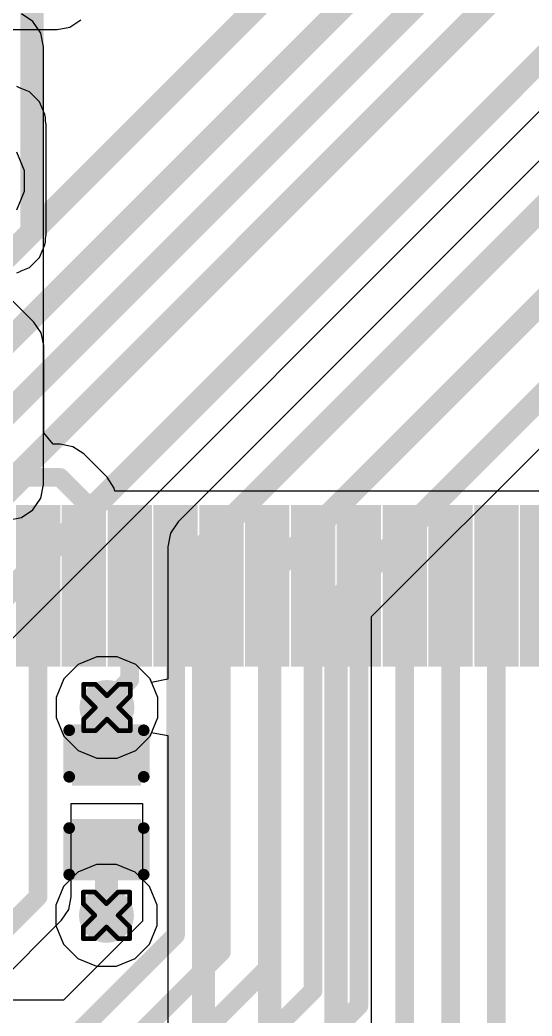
# Model space of a CAD drawing. Header units: inches. Extents: x -11 to 5379, y 0 to 5429.
# Drawn here: x 139.35 to 144.94, y 40.43 to 51.3 of the extents above; entities that cross this region are included whole.
import ezdxf

# ---------------------------------------------------------------- set-up
doc = ezdxf.new("R2010")
doc.units = ezdxf.units.IN
for name, color, linetype in [('Bottom Layer', 5, 'Continuous'), ('Drill Drawing', 1, 'Continuous'), ('GND', 16, 'Continuous'), ('PWR', 76, 'Continuous'), ('Top Layer', 1, 'Continuous'), ('Top Overlay', 2, 'Continuous'), ('Top Paste', 8, 'Continuous'), ('Top Solder', 216, 'Continuous'), ('Via Holes', 16, 'Continuous')]:
    doc.layers.add(name, color=color, linetype=linetype)

# ---------------------------------------------------------------- blocks, each defined once
blk = doc.blocks.new('LQFP_144_20_20__157')
at = {"layer": 'Top Layer'}
for points in [[(-8.889999999999999, -11.45999867), (-8.889999999999999, -9.89999925), (-8.61000056, -9.89999925), (-8.61000056, -11.45999867)], [(-8.38999846, -11.45999867), (-8.38999846, -9.89999925), (-8.10999902, -9.89999925), (-8.10999902, -11.45999867)], [(-7.88999946, -11.45999867), (-7.88999946, -9.89999925), (-7.610000019999999, -9.89999925), (-7.610000019999999, -11.45999867)], [(-7.39000046, -11.45999867), (-7.39000046, -9.89999925), (-7.110001019999999, -9.89999925), (-7.110001019999999, -11.45999867)], [(-6.889998919999999, -11.45999867), (-6.889998919999999, -9.89999925), (-6.609999479999999, -9.89999925), (-6.609999479999999, -11.45999867)], [(-6.389999919999999, -11.45999867), (-6.389999919999999, -9.89999925), (-6.110000479999999, -9.89999925), (-6.110000479999999, -11.45999867)], [(-5.890000919999999, -11.45999867), (-5.890000919999999, -9.89999925), (-5.61000148, -9.89999925), (-5.61000148, -11.45999867)], [(-5.38999938, -11.45999867), (-5.38999938, -9.89999925), (-5.10999994, -9.89999925), (-5.10999994, -11.45999867)], [(-4.890000379999999, -11.45999867), (-4.890000379999999, -9.89999925), (-4.61000094, -9.89999925), (-4.61000094, -11.45999867)], [(-4.38999884, -11.45999867), (-4.38999884, -9.89999925), (-4.1099994, -9.89999925), (-4.1099994, -11.45999867)], [(-3.88999984, -11.45999867), (-3.88999984, -9.89999925), (-3.6100004, -9.89999925), (-3.6100004, -11.45999867)], [(-3.390000839999999, -11.45999867), (-3.390000839999999, -9.89999925), (-3.1100014, -9.89999925), (-3.1100014, -11.45999867)]]:
    blk.add_hatch(color=1, dxfattribs=at).paths.add_polyline_path(points)
at = {"layer": 'Top Paste'}
for points in [[(-8.889999999999999, -11.45999867), (-8.889999999999999, -9.89999925), (-8.61000056, -9.89999925), (-8.61000056, -11.45999867)], [(-8.38999846, -11.45999867), (-8.38999846, -9.89999925), (-8.10999902, -9.89999925), (-8.10999902, -11.45999867)], [(-7.88999946, -11.45999867), (-7.88999946, -9.89999925), (-7.610000019999999, -9.89999925), (-7.610000019999999, -11.45999867)], [(-7.39000046, -11.45999867), (-7.39000046, -9.89999925), (-7.110001019999999, -9.89999925), (-7.110001019999999, -11.45999867)], [(-6.889998919999999, -11.45999867), (-6.889998919999999, -9.89999925), (-6.609999479999999, -9.89999925), (-6.609999479999999, -11.45999867)], [(-6.389999919999999, -11.45999867), (-6.389999919999999, -9.89999925), (-6.110000479999999, -9.89999925), (-6.110000479999999, -11.45999867)], [(-5.890000919999999, -11.45999867), (-5.890000919999999, -9.89999925), (-5.61000148, -9.89999925), (-5.61000148, -11.45999867)], [(-5.38999938, -11.45999867), (-5.38999938, -9.89999925), (-5.10999994, -9.89999925), (-5.10999994, -11.45999867)], [(-4.890000379999999, -11.45999867), (-4.890000379999999, -9.89999925), (-4.61000094, -9.89999925), (-4.61000094, -11.45999867)], [(-4.38999884, -11.45999867), (-4.38999884, -9.89999925), (-4.1099994, -9.89999925), (-4.1099994, -11.45999867)], [(-3.88999984, -11.45999867), (-3.88999984, -9.89999925), (-3.6100004, -9.89999925), (-3.6100004, -11.45999867)], [(-3.390000839999999, -11.45999867), (-3.390000839999999, -9.89999925), (-3.1100014, -9.89999925), (-3.1100014, -11.45999867)]]:
    blk.add_hatch(color=8, dxfattribs=at).paths.add_polyline_path(points)
at = {"layer": 'Top Solder'}
for points in [[(-8.991599999999998, -11.56159867), (-8.991599999999998, -9.79839925), (-8.50840056, -9.79839925), (-8.50840056, -11.56159867)], [(-8.49159846, -11.56159867), (-8.49159846, -9.79839925), (-8.008399019999999, -9.79839925), (-8.008399019999999, -11.56159867)], [(-7.99159946, -11.56159867), (-7.99159946, -9.79839925), (-7.508400019999999, -9.79839925), (-7.508400019999999, -11.56159867)], [(-7.49160046, -11.56159867), (-7.49160046, -9.79839925), (-7.008401019999999, -9.79839925), (-7.008401019999999, -11.56159867)], [(-6.991598919999999, -11.56159867), (-6.991598919999999, -9.79839925), (-6.50839948, -9.79839925), (-6.50839948, -11.56159867)], [(-6.49159992, -11.56159867), (-6.49159992, -9.79839925), (-6.00840048, -9.79839925), (-6.00840048, -11.56159867)], [(-5.99160092, -11.56159867), (-5.99160092, -9.79839925), (-5.50840148, -9.79839925), (-5.50840148, -11.56159867)], [(-5.491599379999999, -11.56159867), (-5.491599379999999, -9.79839925), (-5.008399939999999, -9.79839925), (-5.008399939999999, -11.56159867)], [(-4.99160038, -11.56159867), (-4.99160038, -9.79839925), (-4.50840094, -9.79839925), (-4.50840094, -11.56159867)], [(-4.49159884, -11.56159867), (-4.49159884, -9.79839925), (-4.0083994, -9.79839925), (-4.0083994, -11.56159867)], [(-3.99159984, -11.56159867), (-3.99159984, -9.79839925), (-3.5084004, -9.79839925), (-3.5084004, -11.56159867)], [(-3.49160084, -11.56159867), (-3.49160084, -9.79839925), (-3.0084014, -9.79839925), (-3.0084014, -11.56159867)]]:
    blk.add_hatch(color=216, dxfattribs=at).paths.add_polyline_path(points)
blk = doc.blocks.new('C___0402_691')
at = {"layer": 'Top Layer'}
for points in [[(-0.6985, -0.3175), (-0.6985, 0.3175), (-0.2412999999999999, 0.3175), (-0.2413, -0.3175)], [(0.2412999999999999, -0.3175), (0.2413, 0.3175), (0.6985, 0.3175), (0.6985, -0.3175)]]:
    blk.add_hatch(color=1, dxfattribs=at).paths.add_polyline_path(points)
at = {"layer": 'Top Paste'}
for points in [[(-0.6985, -0.3175), (-0.6985, 0.3175), (-0.2412999999999999, 0.3175), (-0.2413, -0.3175)], [(0.2412999999999999, -0.3175), (0.2413, 0.3175), (0.6985, 0.3175), (0.6985, -0.3175)]]:
    blk.add_hatch(color=8, dxfattribs=at).paths.add_polyline_path(points)
at = {"layer": 'Top Solder'}
for points in [[(-0.7584998799999999, -0.37749988), (-0.7584998799999999, 0.37749988), (-0.18130012, 0.37749988), (-0.18130012, -0.37749988)], [(0.18130012, -0.37749988), (0.18130012, 0.37749988), (0.7584998799999999, 0.37749988), (0.7584998799999999, -0.37749988)]]:
    blk.add_hatch(color=216, dxfattribs=at).paths.add_polyline_path(points)
at = {"layer": 'Top Overlay'}
for points in [[(-0.7874, 0.4064, 0.127, 0.127, 0), (-0.7874, -0.4064, 0.127, 0.127, 0)], [(-0.7874, 0.4064, 0.127, 0.127, 0), (-0.2794, 0.4064, 0.127, 0.127, 0)], [(0.2794, 0.4064, 0.127, 0.127, 0), (0.7874, 0.4064, 0.127, 0.127, 0)], [(0.7874, 0.4064, 0.127, 0.127, 0), (0.7874, -0.4064, 0.127, 0.127, 0)], [(-0.7874, -0.4064, 0.127, 0.127, 0), (-0.2794, -0.4064, 0.127, 0.127, 0)], [(0.2794, -0.4064, 0.127, 0.127, 0), (0.7874, -0.4064, 0.127, 0.127, 0)]]:
    blk.add_lwpolyline(points, format="xyseb", dxfattribs=at)
for points in [[(-0.8191499999999999, 0.4064, 0.0635, 0.0635, 1), (-0.7556499999999999, 0.4064, 0.0635, 0.0635, 1)], [(-0.8191499999999999, 0.4064, 0.0635, 0.0635, 1), (-0.7556499999999999, 0.4064, 0.0635, 0.0635, 1)], [(-0.31115, 0.4064, 0.0635, 0.0635, 1), (-0.24765, 0.4064, 0.0635, 0.0635, 1)], [(0.24765, 0.4064, 0.0635, 0.0635, 1), (0.31115, 0.4064, 0.0635, 0.0635, 1)], [(0.7556499999999999, 0.4064, 0.0635, 0.0635, 1), (0.8191499999999999, 0.4064, 0.0635, 0.0635, 1)], [(0.7556499999999999, 0.4064, 0.0635, 0.0635, 1), (0.8191499999999999, 0.4064, 0.0635, 0.0635, 1)], [(-0.8191499999999999, -0.4064, 0.0635, 0.0635, 1), (-0.7556499999999999, -0.4064, 0.0635, 0.0635, 1)], [(-0.8191499999999999, -0.4064, 0.0635, 0.0635, 1), (-0.7556499999999999, -0.4064, 0.0635, 0.0635, 1)], [(-0.31115, -0.4064, 0.0635, 0.0635, 1), (-0.24765, -0.4064, 0.0635, 0.0635, 1)], [(0.24765, -0.4064, 0.0635, 0.0635, 1), (0.31115, -0.4064, 0.0635, 0.0635, 1)], [(0.7556499999999999, -0.4064, 0.0635, 0.0635, 1), (0.8191499999999999, -0.4064, 0.0635, 0.0635, 1)], [(0.7556499999999999, -0.4064, 0.0635, 0.0635, 1), (0.8191499999999999, -0.4064, 0.0635, 0.0635, 1)]]:
    blk.add_lwpolyline(points, format="xyseb", close=True, dxfattribs=at)

msp = doc.modelspace()

# ---------------------------------------------------------------- hatches: boundary and pattern name
at = {"layer": 'Bottom Layer'}
h = msp.add_hatch(color=5, dxfattribs=at)
edge = h.paths.add_edge_path()
edge.add_arc((140.29907424, 43.79694822), 0.2999994, 0, 360)
h = msp.add_hatch(color=5, dxfattribs=at)
edge = h.paths.add_edge_path()
edge.add_arc((140.2938139, 41.529), 0.2999994, 0, 360)
at = {"layer": 'GND'}
h = msp.add_hatch(color=16, dxfattribs=at)
edge = h.paths.add_edge_path()
edge.add_arc((140.29907424, 43.79694822), 0.2999994, 0, 360)
h = msp.add_hatch(color=16, dxfattribs=at)
edge = h.paths.add_edge_path()
edge.add_arc((140.2938139, 41.529), 0.2999994, 0, 360)
at = {"layer": 'PWR'}
h = msp.add_hatch(color=76, dxfattribs=at)
edge = h.paths.add_edge_path()
edge.add_arc((140.29907424, 43.79694822), 0.2999994, 0, 360)
h = msp.add_hatch(color=76, dxfattribs=at)
edge = h.paths.add_edge_path()
edge.add_arc((140.2938139, 41.529), 0.2999994, 0, 360)
at = {"layer": 'Top Layer'}
h = msp.add_hatch(color=1, dxfattribs=at)
edge = h.paths.add_edge_path()
edge.add_arc((140.29907424, 43.79694822), 0.2999994, 0, 360)
h = msp.add_hatch(color=1, dxfattribs=at)
edge = h.paths.add_edge_path()
edge.add_arc((140.2938139, 41.529), 0.2999994, 0, 360)
at = {"layer": 'Via Holes'}
h = msp.add_hatch(color=7, dxfattribs=at)
edge = h.paths.add_edge_path()
edge.add_arc((140.29907424, 43.79694822), 0.1499997, 0, 360)
h = msp.add_hatch(color=7, dxfattribs=at)
edge = h.paths.add_edge_path()
edge.add_arc((140.2938139, 41.529), 0.1499997, 0, 360)

# ---------------------------------------------------------------- linework, layer by layer
at = {"layer": 'Bottom Layer'}
for p, q in [((150.42223916, 55.16778146), (141.077696, 45.8232383)), ((143.1865691, 44.7888106), (151.79939922, 53.40164072)), ((136.44034688, 41.72101129999999), (145.84208576, 51.12275017999999)), ((141.077696, 45.8232383), (140.99348738, 45.69721112)), ((140.99348738, 45.69721112), (140.9639167, 45.54855254)), ((140.9639167, 45.54855254), (140.9639167, 44.10416376)), ((143.1865691, 36.14736483999999), (143.1865691, 44.7888106)), ((140.18887634, 44.35094762), (139.98525978, 44.26660692)), ((140.40927214, 44.35094762), (140.18887634, 44.35094762)), ((140.6128887, 44.26660692), (140.40927214, 44.35094762)), ((139.98525978, 44.26660692), (139.82941554, 44.11076267999999)), ((140.76873294, 44.11076267999999), (140.6128887, 44.26660692)), ((139.82941554, 44.11076267999999), (139.74507484, 43.90714611999999)), ((140.7861167, 44.0687968), (140.76873294, 44.11076267999999)), ((140.9639167, 44.10416376), (140.7861167, 44.0687968)), ((139.74507484, 43.90714611999999), (139.74507484, 43.68675031999999)), ((139.74507484, 43.68675031999999), (139.82941554, 43.48313376)), ((139.82941554, 43.48313376), (139.98525978, 43.32728951999999)), ((140.6128887, 43.32728951999999), (140.76873294, 43.48313376)), ((140.76873294, 43.48313376), (140.7861167, 43.52509963999999)), ((140.7861167, 43.52509963999999), (140.9639167, 43.48973268)), ((140.9639167, 43.48973268), (140.9639167, 36.90710932)), ((139.98525978, 43.32728951999999), (140.18887634, 43.24294882)), ((140.40927214, 43.24294882), (140.6128887, 43.32728951999999)), ((140.18887634, 43.24294882), (140.40927214, 43.24294882))]:
    msp.add_line(p, q, dxfattribs=at)
for points in [[(141.35238176, 45.54855254, 0.254, 0.254, 0), (150.69692492, 54.8930957, 0.254, 0.254, 0)], [(142.0752429, 45.2491348, 0.254, 0.254, 0), (151.16837178, 54.34226368, 0.254, 0.254, 0)], [(142.79810404, 44.94971706, 0.254, 0.254, 0), (151.63849276, 53.79010578, 0.254, 0.254, 0)], [(139.48064052, 48.98399906, 0.254, 0.254, 0), (143.0503362, 52.55369474, 0.254, 0.254, 0)], [(135.47774276, 44.04548722, 0.254, 0.254, 0), (143.68027652, 52.24802097999999, 0.254, 0.254, 0)], [(139.48064052, 48.98399906, 0.254, 0.254, 0), (139.48064052, 52.19864337999999, 0.254, 0.254, 0)], [(135.61581208, 43.40435566, 0.254, 0.254, 0), (144.23861932, 52.02716289999999, 0.254, 0.254, 0)], [(135.83678192, 42.8498, 0.254, 0.254, 0), (144.74661932, 51.7596374, 0.254, 0.254, 0)], [(136.16566112, 41.99569706, 0.254, 0.254, 0), (145.5674, 51.39743593999999, 0.254, 0.254, 0)], [(138.0841028, 47.58746134, 0.254, 0.254, 0), (139.48064052, 48.98399906, 0.254, 0.254, 0)], [(141.35238176, 36.74620031999999, 0.254, 0.254, 0), (141.35238176, 45.54855254, 0.254, 0.254, 0)], [(142.0752429, 36.44678258, 0.254, 0.254, 0), (142.0752429, 45.2491348, 0.254, 0.254, 0)], [(142.79810404, 36.14736483999999, 0.254, 0.254, 0), (142.79810404, 44.94971706, 0.254, 0.254, 0)]]:
    msp.add_lwpolyline(points, format="xyseb", dxfattribs=at)
for points in [[(139.41714052, 48.98399906, 0.127, 0.127, 1), (139.54414052, 48.98399906, 0.127, 0.127, 1)], [(139.41714052, 48.98399906, 0.127, 0.127, 1), (139.54414052, 48.98399906, 0.127, 0.127, 1)], [(139.41714052, 48.98399906, 0.127, 0.127, 1), (139.54414052, 48.98399906, 0.127, 0.127, 1)], [(141.28888176, 45.54855254, 0.127, 0.127, 1), (141.41588176, 45.54855254, 0.127, 0.127, 1)], [(141.28888176, 45.54855254, 0.127, 0.127, 1), (141.41588176, 45.54855254, 0.127, 0.127, 1)], [(142.0117429, 45.2491348, 0.127, 0.127, 1), (142.1387429, 45.2491348, 0.127, 0.127, 1)], [(142.0117429, 45.2491348, 0.127, 0.127, 1), (142.1387429, 45.2491348, 0.127, 0.127, 1)], [(142.73460404, 44.94971706, 0.127, 0.127, 1), (142.86160404, 44.94971706, 0.127, 0.127, 1)], [(142.73460404, 44.94971706, 0.127, 0.127, 1), (142.86160404, 44.94971706, 0.127, 0.127, 1)]]:
    msp.add_lwpolyline(points, format="xyseb", close=True, dxfattribs=at)
at = {"layer": 'Drill Drawing'}
for points in [[(140.04507424, 43.92394822, 0.0508, 0.0508, 0), (140.04507424, 44.05094822, 0.0508, 0.0508, 0)], [(140.04507424, 44.05094822, 0.0508, 0.0508, 0), (140.17207424, 44.05094822, 0.0508, 0.0508, 0)], [(140.17207424, 44.05094822, 0.0508, 0.0508, 0), (140.29907424, 43.92394822, 0.0508, 0.0508, 0)], [(140.29907424, 43.92394822, 0.0508, 0.0508, 0), (140.42607424, 44.05094822, 0.0508, 0.0508, 0)], [(140.42607424, 44.05094822, 0.0508, 0.0508, 0), (140.55307424, 44.05094822, 0.0508, 0.0508, 0)], [(140.55307424, 43.92394822, 0.0508, 0.0508, 0), (140.55307424, 44.05094822, 0.0508, 0.0508, 0)], [(140.04507424, 43.92394822, 0.0508, 0.0508, 0), (140.17207424, 43.79694822, 0.0508, 0.0508, 0)], [(140.42607424, 43.79694822, 0.0508, 0.0508, 0), (140.55307424, 43.92394822, 0.0508, 0.0508, 0)], [(140.04507424, 43.66994821999999, 0.0508, 0.0508, 0), (140.17207424, 43.79694822, 0.0508, 0.0508, 0)], [(140.42607424, 43.79694822, 0.0508, 0.0508, 0), (140.55307424, 43.66994821999999, 0.0508, 0.0508, 0)], [(140.04507424, 43.54294821999999, 0.0508, 0.0508, 0), (140.04507424, 43.66994821999999, 0.0508, 0.0508, 0)], [(140.17207424, 43.54294821999999, 0.0508, 0.0508, 0), (140.29907424, 43.66994821999999, 0.0508, 0.0508, 0)], [(140.29907424, 43.66994821999999, 0.0508, 0.0508, 0), (140.42607424, 43.54294821999999, 0.0508, 0.0508, 0)], [(140.55307424, 43.54294821999999, 0.0508, 0.0508, 0), (140.55307424, 43.66994821999999, 0.0508, 0.0508, 0)], [(140.04507424, 43.54294821999999, 0.0508, 0.0508, 0), (140.17207424, 43.54294821999999, 0.0508, 0.0508, 0)], [(140.42607424, 43.54294821999999, 0.0508, 0.0508, 0), (140.55307424, 43.54294821999999, 0.0508, 0.0508, 0)], [(140.0398139, 41.65599999999999, 0.0508, 0.0508, 0), (140.0398139, 41.783, 0.0508, 0.0508, 0)], [(140.0398139, 41.783, 0.0508, 0.0508, 0), (140.1668139, 41.783, 0.0508, 0.0508, 0)], [(140.1668139, 41.783, 0.0508, 0.0508, 0), (140.2938139, 41.65599999999999, 0.0508, 0.0508, 0)], [(140.2938139, 41.65599999999999, 0.0508, 0.0508, 0), (140.4208139, 41.783, 0.0508, 0.0508, 0)], [(140.4208139, 41.783, 0.0508, 0.0508, 0), (140.5478139, 41.783, 0.0508, 0.0508, 0)], [(140.5478139, 41.65599999999999, 0.0508, 0.0508, 0), (140.5478139, 41.783, 0.0508, 0.0508, 0)], [(140.0398139, 41.65599999999999, 0.0508, 0.0508, 0), (140.1668139, 41.529, 0.0508, 0.0508, 0)], [(140.4208139, 41.529, 0.0508, 0.0508, 0), (140.5478139, 41.65599999999999, 0.0508, 0.0508, 0)], [(140.0398139, 41.40199999999999, 0.0508, 0.0508, 0), (140.1668139, 41.529, 0.0508, 0.0508, 0)], [(140.4208139, 41.529, 0.0508, 0.0508, 0), (140.5478139, 41.40199999999999, 0.0508, 0.0508, 0)], [(140.0398139, 41.275, 0.0508, 0.0508, 0), (140.0398139, 41.40199999999999, 0.0508, 0.0508, 0)], [(140.1668139, 41.275, 0.0508, 0.0508, 0), (140.2938139, 41.40199999999999, 0.0508, 0.0508, 0)], [(140.2938139, 41.40199999999999, 0.0508, 0.0508, 0), (140.4208139, 41.275, 0.0508, 0.0508, 0)], [(140.5478139, 41.275, 0.0508, 0.0508, 0), (140.5478139, 41.40199999999999, 0.0508, 0.0508, 0)], [(140.0398139, 41.275, 0.0508, 0.0508, 0), (140.1668139, 41.275, 0.0508, 0.0508, 0)], [(140.4208139, 41.275, 0.0508, 0.0508, 0), (140.5478139, 41.275, 0.0508, 0.0508, 0)]]:
    msp.add_lwpolyline(points, format="xyseb", dxfattribs=at)
for points in [[(140.03237424, 44.05094822, 0.0254, 0.0254, 1), (140.05777424, 44.05094822, 0.0254, 0.0254, 1)], [(140.03237424, 44.05094822, 0.0254, 0.0254, 1), (140.05777424, 44.05094822, 0.0254, 0.0254, 1)], [(140.15937424, 44.05094822, 0.0254, 0.0254, 1), (140.18477424, 44.05094822, 0.0254, 0.0254, 1)], [(140.15937424, 44.05094822, 0.0254, 0.0254, 1), (140.18477424, 44.05094822, 0.0254, 0.0254, 1)], [(140.41337424, 44.05094822, 0.0254, 0.0254, 1), (140.43877424, 44.05094822, 0.0254, 0.0254, 1)], [(140.41337424, 44.05094822, 0.0254, 0.0254, 1), (140.43877424, 44.05094822, 0.0254, 0.0254, 1)], [(140.54037424, 44.05094822, 0.0254, 0.0254, 1), (140.56577424, 44.05094822, 0.0254, 0.0254, 1)], [(140.54037424, 44.05094822, 0.0254, 0.0254, 1), (140.56577424, 44.05094822, 0.0254, 0.0254, 1)], [(140.03237424, 43.92394822, 0.0254, 0.0254, 1), (140.05777424, 43.92394822, 0.0254, 0.0254, 1)], [(140.03237424, 43.92394822, 0.0254, 0.0254, 1), (140.05777424, 43.92394822, 0.0254, 0.0254, 1)], [(140.28637424, 43.92394822, 0.0254, 0.0254, 1), (140.31177424, 43.92394822, 0.0254, 0.0254, 1)], [(140.28637424, 43.92394822, 0.0254, 0.0254, 1), (140.31177424, 43.92394822, 0.0254, 0.0254, 1)], [(140.54037424, 43.92394822, 0.0254, 0.0254, 1), (140.56577424, 43.92394822, 0.0254, 0.0254, 1)], [(140.54037424, 43.92394822, 0.0254, 0.0254, 1), (140.56577424, 43.92394822, 0.0254, 0.0254, 1)], [(140.15937424, 43.79694822, 0.0254, 0.0254, 1), (140.18477424, 43.79694822, 0.0254, 0.0254, 1)], [(140.15937424, 43.79694822, 0.0254, 0.0254, 1), (140.18477424, 43.79694822, 0.0254, 0.0254, 1)], [(140.41337424, 43.79694822, 0.0254, 0.0254, 1), (140.43877424, 43.79694822, 0.0254, 0.0254, 1)], [(140.41337424, 43.79694822, 0.0254, 0.0254, 1), (140.43877424, 43.79694822, 0.0254, 0.0254, 1)], [(140.03237424, 43.66994821999999, 0.0254, 0.0254, 1), (140.05777424, 43.66994821999999, 0.0254, 0.0254, 1)], [(140.03237424, 43.66994821999999, 0.0254, 0.0254, 1), (140.05777424, 43.66994821999999, 0.0254, 0.0254, 1)], [(140.28637424, 43.66994821999999, 0.0254, 0.0254, 1), (140.31177424, 43.66994821999999, 0.0254, 0.0254, 1)], [(140.28637424, 43.66994821999999, 0.0254, 0.0254, 1), (140.31177424, 43.66994821999999, 0.0254, 0.0254, 1)], [(140.54037424, 43.66994821999999, 0.0254, 0.0254, 1), (140.56577424, 43.66994821999999, 0.0254, 0.0254, 1)], [(140.54037424, 43.66994821999999, 0.0254, 0.0254, 1), (140.56577424, 43.66994821999999, 0.0254, 0.0254, 1)], [(140.03237424, 43.54294821999999, 0.0254, 0.0254, 1), (140.05777424, 43.54294821999999, 0.0254, 0.0254, 1)], [(140.03237424, 43.54294821999999, 0.0254, 0.0254, 1), (140.05777424, 43.54294821999999, 0.0254, 0.0254, 1)], [(140.15937424, 43.54294821999999, 0.0254, 0.0254, 1), (140.18477424, 43.54294821999999, 0.0254, 0.0254, 1)], [(140.15937424, 43.54294821999999, 0.0254, 0.0254, 1), (140.18477424, 43.54294821999999, 0.0254, 0.0254, 1)], [(140.41337424, 43.54294821999999, 0.0254, 0.0254, 1), (140.43877424, 43.54294821999999, 0.0254, 0.0254, 1)], [(140.41337424, 43.54294821999999, 0.0254, 0.0254, 1), (140.43877424, 43.54294821999999, 0.0254, 0.0254, 1)], [(140.54037424, 43.54294821999999, 0.0254, 0.0254, 1), (140.56577424, 43.54294821999999, 0.0254, 0.0254, 1)], [(140.54037424, 43.54294821999999, 0.0254, 0.0254, 1), (140.56577424, 43.54294821999999, 0.0254, 0.0254, 1)], [(140.0271139, 41.783, 0.0254, 0.0254, 1), (140.0525139, 41.783, 0.0254, 0.0254, 1)], [(140.0271139, 41.783, 0.0254, 0.0254, 1), (140.0525139, 41.783, 0.0254, 0.0254, 1)], [(140.1541139, 41.783, 0.0254, 0.0254, 1), (140.1795139, 41.783, 0.0254, 0.0254, 1)], [(140.1541139, 41.783, 0.0254, 0.0254, 1), (140.1795139, 41.783, 0.0254, 0.0254, 1)], [(140.4081139, 41.783, 0.0254, 0.0254, 1), (140.4335139, 41.783, 0.0254, 0.0254, 1)], [(140.4081139, 41.783, 0.0254, 0.0254, 1), (140.4335139, 41.783, 0.0254, 0.0254, 1)], [(140.5351139, 41.783, 0.0254, 0.0254, 1), (140.5605139, 41.783, 0.0254, 0.0254, 1)], [(140.5351139, 41.783, 0.0254, 0.0254, 1), (140.5605139, 41.783, 0.0254, 0.0254, 1)], [(140.0271139, 41.65599999999999, 0.0254, 0.0254, 1), (140.0525139, 41.65599999999999, 0.0254, 0.0254, 1)], [(140.0271139, 41.65599999999999, 0.0254, 0.0254, 1), (140.0525139, 41.65599999999999, 0.0254, 0.0254, 1)], [(140.2811139, 41.65599999999999, 0.0254, 0.0254, 1), (140.3065139, 41.65599999999999, 0.0254, 0.0254, 1)], [(140.2811139, 41.65599999999999, 0.0254, 0.0254, 1), (140.3065139, 41.65599999999999, 0.0254, 0.0254, 1)], [(140.5351139, 41.65599999999999, 0.0254, 0.0254, 1), (140.5605139, 41.65599999999999, 0.0254, 0.0254, 1)], [(140.5351139, 41.65599999999999, 0.0254, 0.0254, 1), (140.5605139, 41.65599999999999, 0.0254, 0.0254, 1)], [(140.1541139, 41.529, 0.0254, 0.0254, 1), (140.1795139, 41.529, 0.0254, 0.0254, 1)], [(140.1541139, 41.529, 0.0254, 0.0254, 1), (140.1795139, 41.529, 0.0254, 0.0254, 1)], [(140.4081139, 41.529, 0.0254, 0.0254, 1), (140.4335139, 41.529, 0.0254, 0.0254, 1)], [(140.4081139, 41.529, 0.0254, 0.0254, 1), (140.4335139, 41.529, 0.0254, 0.0254, 1)], [(140.0271139, 41.40199999999999, 0.0254, 0.0254, 1), (140.0525139, 41.40199999999999, 0.0254, 0.0254, 1)], [(140.0271139, 41.40199999999999, 0.0254, 0.0254, 1), (140.0525139, 41.40199999999999, 0.0254, 0.0254, 1)], [(140.2811139, 41.40199999999999, 0.0254, 0.0254, 1), (140.3065139, 41.40199999999999, 0.0254, 0.0254, 1)], [(140.2811139, 41.40199999999999, 0.0254, 0.0254, 1), (140.3065139, 41.40199999999999, 0.0254, 0.0254, 1)], [(140.5351139, 41.40199999999999, 0.0254, 0.0254, 1), (140.5605139, 41.40199999999999, 0.0254, 0.0254, 1)], [(140.5351139, 41.40199999999999, 0.0254, 0.0254, 1), (140.5605139, 41.40199999999999, 0.0254, 0.0254, 1)], [(140.0271139, 41.275, 0.0254, 0.0254, 1), (140.0525139, 41.275, 0.0254, 0.0254, 1)], [(140.0271139, 41.275, 0.0254, 0.0254, 1), (140.0525139, 41.275, 0.0254, 0.0254, 1)], [(140.1541139, 41.275, 0.0254, 0.0254, 1), (140.1795139, 41.275, 0.0254, 0.0254, 1)], [(140.1541139, 41.275, 0.0254, 0.0254, 1), (140.1795139, 41.275, 0.0254, 0.0254, 1)], [(140.4081139, 41.275, 0.0254, 0.0254, 1), (140.4335139, 41.275, 0.0254, 0.0254, 1)], [(140.4081139, 41.275, 0.0254, 0.0254, 1), (140.4335139, 41.275, 0.0254, 0.0254, 1)], [(140.5351139, 41.275, 0.0254, 0.0254, 1), (140.5605139, 41.275, 0.0254, 0.0254, 1)], [(140.5351139, 41.275, 0.0254, 0.0254, 1), (140.5605139, 41.275, 0.0254, 0.0254, 1)]]:
    msp.add_lwpolyline(points, format="xyseb", close=True, dxfattribs=at)
at = {"layer": 'GND'}
for p, q in [((139.49208068, 51.27788321999999), (139.3660535, 51.36209184)), ((139.5762893, 51.15185603999999), (139.49208068, 51.27788321999999)), ((139.60585998, 51.00319746), (139.5762893, 51.15185603999999)), ((139.60586506, 46.228), (139.60585998, 51.00319746)), ((139.57629438, 46.07934141999999), (139.60586506, 46.228)), ((139.49208576, 45.95331424), (139.57629438, 46.07934141999999)), ((139.2174, 45.83953494), (139.36605858, 45.86910562)), ((139.36605858, 45.86910562), (139.49208576, 45.95331424)), ((140.18887634, 44.35094762), (139.98525978, 44.26660692)), ((140.40927214, 44.35094762), (140.18887634, 44.35094762)), ((140.6128887, 44.26660692), (140.40927214, 44.35094762)), ((139.98525978, 44.26660692), (139.82941554, 44.11076267999999)), ((140.76873294, 44.11076267999999), (140.6128887, 44.26660692)), ((139.82941554, 44.11076267999999), (139.74507484, 43.90714611999999)), ((140.85307364, 43.90714611999999), (140.76873294, 44.11076267999999)), ((139.74507484, 43.90714611999999), (139.74507484, 43.68675031999999)), ((140.85307364, 43.68675031999999), (140.85307364, 43.90714611999999)), ((139.74507484, 43.68675031999999), (139.82941554, 43.48313376)), ((140.76873294, 43.48313376), (140.85307364, 43.68675031999999)), ((139.82941554, 43.48313376), (139.98525978, 43.32728951999999)), ((140.6128887, 43.32728951999999), (140.76873294, 43.48313376)), ((139.98525978, 43.32728951999999), (140.18887634, 43.24294882)), ((140.40927214, 43.24294882), (140.6128887, 43.32728951999999)), ((140.18887634, 43.24294882), (140.40927214, 43.24294882))]:
    msp.add_line(p, q, dxfattribs=at)
at = {"layer": 'PWR'}
for p, q in [((139.40061528, 49.64875515999999), (139.31627458, 49.85237171999999)), ((139.40061528, 49.42835935999999), (139.40061528, 49.64875515999999)), ((139.31627458, 49.2247428), (139.40061528, 49.42835935999999)), ((140.183616, 42.0829994), (139.97999944, 41.9986587)), ((140.4040118, 42.0829994), (140.183616, 42.0829994)), ((140.60762836, 41.9986587), (140.4040118, 42.0829994)), ((139.97999944, 41.9986587), (139.8241552, 41.84281446)), ((140.7634726, 41.84281446), (140.60762836, 41.9986587)), ((139.8241552, 41.84281446), (139.7398145, 41.6391979)), ((140.8478133, 41.6391979), (140.7634726, 41.84281446)), ((139.7398145, 41.6391979), (139.7398145, 41.4188021)), ((140.8478133, 41.4188021), (140.8478133, 41.6391979)), ((139.7398145, 41.4188021), (139.8241552, 41.21518553999999)), ((140.7634726, 41.21518553999999), (140.8478133, 41.4188021)), ((139.8241552, 41.21518553999999), (139.97999944, 41.0593413)), ((140.60762836, 41.0593413), (140.7634726, 41.21518553999999)), ((139.97999944, 41.0593413), (140.183616, 40.97500059999999)), ((140.183616, 40.97500059999999), (140.4040118, 40.97500059999999)), ((140.4040118, 40.97500059999999), (140.60762836, 41.0593413))]:
    msp.add_line(p, q, dxfattribs=at)
at = {"layer": 'Top Layer'}
for p, q in [((139.8948053, 51.218846), (140.0124327, 51.29743868)), ((138.65181312, 51.19124635999999), (139.7560451, 51.19124635999999)), ((139.7560451, 51.19124635999999), (139.7560578, 51.19124382)), ((139.7560578, 51.19124382), (139.8948053, 51.218846)), ((139.35112084, 50.55382065999999), (139.31576404, 50.5684663)), ((139.35672916, 50.5527056), (139.35112084, 50.55382065999999)), ((139.36148404, 50.54952806), (139.35672916, 50.5527056)), ((139.45579932, 50.51046286), (139.36148404, 50.54952806)), ((139.45580694, 50.51045778), (139.45579932, 50.51046286)), ((139.56297716, 50.40328756), (139.45580694, 50.51045778)), ((139.56298224, 50.40327994), (139.56297716, 50.40328756)), ((139.60204744, 50.30896466), (139.56298224, 50.40327994)), ((139.60522498, 50.30420977999999), (139.60204744, 50.30896466)), ((139.60634004, 50.29860146), (139.60522498, 50.30420977999999)), ((139.62098568, 50.26324466), (139.60634004, 50.29860146)), ((139.62733314, 50.2313321), (139.62098568, 50.26324466)), ((139.62733314, 50.19306954), (139.62733314, 50.2313321)), ((139.63479566, 50.1555512), (139.62733314, 50.19306954)), ((139.63479566, 48.95207379999999), (139.63479566, 50.1555512)), ((139.62733314, 48.91455546), (139.63479566, 48.95207379999999)), ((139.62733314, 48.8762929), (139.62733314, 48.91455546)), ((139.56298224, 48.70434505999999), (139.60204744, 48.79866034)), ((139.60204744, 48.79866034), (139.60522498, 48.80341522)), ((139.60522498, 48.80341522), (139.60634004, 48.80902354)), ((139.60634004, 48.80902354), (139.62098568, 48.84438033999999)), ((139.62098568, 48.84438033999999), (139.62733314, 48.8762929)), ((139.45580694, 48.59716722), (139.56297716, 48.70433744)), ((139.56297716, 48.70433744), (139.56298224, 48.70434505999999)), ((139.36148404, 48.55809694), (139.45579932, 48.59716213999999)), ((139.45579932, 48.59716213999999), (139.45580694, 48.59716722)), ((139.31576404, 48.5391587), (139.35112084, 48.55380434)), ((139.35112084, 48.55380434), (139.35672916, 48.5549194)), ((139.35672916, 48.5549194), (139.36148404, 48.55809694)), ((139.50269788, 48.00070917999999), (139.19322174, 48.31018786)), ((139.5027055, 48.0007041), (139.50269788, 48.00070917999999)), ((139.58129818, 47.88307924), (139.5027055, 48.0007041)), ((139.60889782, 47.7443292), (139.58129818, 47.88307924)), ((139.60889782, 46.79247435999999), (139.60889782, 47.7443292)), ((139.60890036, 46.7924642), (139.60889782, 46.79247435999999)), ((139.71089406, 46.66818199999999), (139.60890036, 46.7924642)), ((139.78889238, 46.66818199999999), (139.71089406, 46.66818199999999)), ((139.78890508, 46.66818454), (139.78889238, 46.66818199999999)), ((139.92765258, 46.64058236), (139.78890508, 46.66818454)), ((140.04527998, 46.56198968), (139.92765258, 46.64058236)), ((140.29978036, 46.30748676), (140.04527998, 46.56198968)), ((140.29978798, 46.30748168), (140.29978036, 46.30748676)), ((140.37838066, 46.18985682), (140.29978798, 46.30748168)), ((140.38475606, 46.15781218), (140.37838066, 46.18985682)), ((146.44181278, 46.15781218), (140.38475606, 46.15781218)), ((139.91038058, 41.73238288), (139.91038058, 42.7482127)), ((139.91038058, 42.7482127), (140.68524568, 42.7482127)), ((140.68524568, 42.7482127), (140.68524568, 41.46597752)), ((139.88278094, 41.59362268), (139.91038312, 41.73237018)), ((139.91038312, 41.73237018), (139.91038058, 41.73238288)), ((139.80418826, 41.47599528), (139.88278094, 41.59362268)), ((139.0969659, 40.76877292), (139.80418826, 41.47599528)), ((140.68524568, 41.46597752), (139.82377166, 40.60450604)), ((139.82377166, 40.60450604), (139.16500742, 40.60450604))]:
    msp.add_line(p, q, dxfattribs=at)
for points in [[(139.0726962, 45.97224994, 0.2032, 0.2032, 0), (139.40606104, 46.30561478, 0.2032, 0.2032, 0)], [(139.40606104, 46.30561478, 0.2032, 0.2032, 0), (139.78890508, 46.30561478, 0.2032, 0.2032, 0)], [(139.78890508, 46.30561478, 0.2032, 0.2032, 0), (140.04341308, 46.05110678, 0.2032, 0.2032, 0)], [(140.04341308, 45.12821556, 0.2032, 0.2032, 0), (140.04341308, 46.05110678, 0.2032, 0.2032, 0)], [(139.54781336, 41.73237018, 0.2032, 0.2032, 0), (139.54781336, 45.12381374, 0.2032, 0.2032, 0)], [(140.04341308, 45.12821556, 0.2032, 0.2032, 0), (140.0478149, 45.12381374, 0.2032, 0.2032, 0)], [(140.5478139, 44.0992768, 0.2032, 0.2032, 0), (140.5478139, 45.12381374, 0.2032, 0.2032, 0)], [(141.0478129, 41.31579747999999, 0.2032, 0.2032, 0), (141.0478129, 45.12381374, 0.2032, 0.2032, 0)], [(141.54781444, 41.12989234, 0.2032, 0.2032, 0), (141.54781444, 45.12381374, 0.2032, 0.2032, 0)], [(142.04781344, 40.94901385999999, 0.2032, 0.2032, 0), (142.04781344, 45.12381374, 0.2032, 0.2032, 0)], [(142.54781244, 40.70761734, 0.2032, 0.2032, 0), (142.54781244, 45.12381374, 0.2032, 0.2032, 0)], [(143.04781398, 40.54185947999999, 0.2032, 0.2032, 0), (143.04781398, 45.12381374, 0.2032, 0.2032, 0)], [(143.54781298, 40.29451428, 0.2032, 0.2032, 0), (143.54781298, 45.12381374, 0.2032, 0.2032, 0)], [(144.04781452, 39.98485018, 0.2032, 0.2032, 0), (144.04781452, 45.12381374, 0.2032, 0.2032, 0)], [(144.54781352, 39.71719005999999, 0.2032, 0.2032, 0), (144.54781352, 45.12381374, 0.2032, 0.2032, 0)], [(140.29907424, 43.85053714, 0.2032, 0.2032, 0), (140.5478139, 44.0992768, 0.2032, 0.2032, 0)], [(140.29907424, 43.79694822, 0.2032, 0.2032, 0), (140.29907424, 43.85053714, 0.2032, 0.2032, 0)], [(140.29907424, 43.23607303999999, 0.2032, 0.2032, 0), (140.29907424, 43.79694822, 0.2032, 0.2032, 0)], [(140.2938139, 43.2308127, 0.2032, 0.2032, 0), (140.29907424, 43.23607303999999, 0.2032, 0.2032, 0)], [(140.2938139, 41.529, 0.254, 0.254, 0), (140.2938139, 42.2910127, 0.254, 0.254, 0)], [(138.66187152, 40.84642834, 0.2032, 0.2032, 0), (139.54781336, 41.73237018, 0.2032, 0.2032, 0)], [(139.97395424, 40.24193881999999, 0.2032, 0.2032, 0), (141.0478129, 41.31579747999999, 0.2032, 0.2032, 0)], [(140.11409112, 39.69616902, 0.2032, 0.2032, 0), (141.54781444, 41.12989234, 0.2032, 0.2032, 0)], [(140.291185, 39.19238541999999, 0.2032, 0.2032, 0), (142.04781344, 40.94901385999999, 0.2032, 0.2032, 0)], [(140.57174324, 38.73154814, 0.2032, 0.2032, 0), (142.54781244, 40.70761734, 0.2032, 0.2032, 0)], [(140.62846144, 38.12250694, 0.2032, 0.2032, 0), (143.04781398, 40.54185947999999, 0.2032, 0.2032, 0)]]:
    msp.add_lwpolyline(points, format="xyseb", dxfattribs=at)
for points in [[(139.35526104, 46.30561478, 0.1016, 0.1016, 1), (139.45686104, 46.30561478, 0.1016, 0.1016, 1)], [(139.35526104, 46.30561478, 0.1016, 0.1016, 1), (139.45686104, 46.30561478, 0.1016, 0.1016, 1)], [(139.73810508, 46.30561478, 0.1016, 0.1016, 1), (139.83970508, 46.30561478, 0.1016, 0.1016, 1)], [(139.73810508, 46.30561478, 0.1016, 0.1016, 1), (139.83970508, 46.30561478, 0.1016, 0.1016, 1)], [(139.99261308, 46.05110678, 0.1016, 0.1016, 1), (140.09421308, 46.05110678, 0.1016, 0.1016, 1)], [(139.99261308, 46.05110678, 0.1016, 0.1016, 1), (140.09421308, 46.05110678, 0.1016, 0.1016, 1)], [(139.49701336, 45.12381374, 0.1016, 0.1016, 1), (139.59861336, 45.12381374, 0.1016, 0.1016, 1)], [(139.99261308, 45.12821556, 0.1016, 0.1016, 1), (140.09421308, 45.12821556, 0.1016, 0.1016, 1)], [(139.99261308, 45.12821556, 0.1016, 0.1016, 1), (140.09421308, 45.12821556, 0.1016, 0.1016, 1)], [(139.9970149, 45.12381374, 0.1016, 0.1016, 1), (140.0986149, 45.12381374, 0.1016, 0.1016, 1)], [(140.4970139, 45.12381374, 0.1016, 0.1016, 1), (140.5986139, 45.12381374, 0.1016, 0.1016, 1)], [(140.9970129, 45.12381374, 0.1016, 0.1016, 1), (141.0986129, 45.12381374, 0.1016, 0.1016, 1)], [(141.49701444, 45.12381374, 0.1016, 0.1016, 1), (141.59861444, 45.12381374, 0.1016, 0.1016, 1)], [(141.99701344, 45.12381374, 0.1016, 0.1016, 1), (142.09861344, 45.12381374, 0.1016, 0.1016, 1)], [(142.49701244, 45.12381374, 0.1016, 0.1016, 1), (142.59861244, 45.12381374, 0.1016, 0.1016, 1)], [(142.99701398, 45.12381374, 0.1016, 0.1016, 1), (143.09861398, 45.12381374, 0.1016, 0.1016, 1)], [(143.49701298, 45.12381374, 0.1016, 0.1016, 1), (143.59861298, 45.12381374, 0.1016, 0.1016, 1)], [(143.99701452, 45.12381374, 0.1016, 0.1016, 1), (144.09861452, 45.12381374, 0.1016, 0.1016, 1)], [(144.49701352, 45.12381374, 0.1016, 0.1016, 1), (144.59861352, 45.12381374, 0.1016, 0.1016, 1)], [(140.4970139, 44.0992768, 0.1016, 0.1016, 1), (140.5986139, 44.0992768, 0.1016, 0.1016, 1)], [(140.4970139, 44.0992768, 0.1016, 0.1016, 1), (140.5986139, 44.0992768, 0.1016, 0.1016, 1)], [(140.24827424, 43.85053714, 0.1016, 0.1016, 1), (140.34987424, 43.85053714, 0.1016, 0.1016, 1)], [(140.24827424, 43.85053714, 0.1016, 0.1016, 1), (140.34987424, 43.85053714, 0.1016, 0.1016, 1)], [(140.24827424, 43.79694822, 0.1016, 0.1016, 1), (140.34987424, 43.79694822, 0.1016, 0.1016, 1)], [(140.24827424, 43.79694822, 0.1016, 0.1016, 1), (140.34987424, 43.79694822, 0.1016, 0.1016, 1)], [(140.2430139, 43.2308127, 0.1016, 0.1016, 1), (140.3446139, 43.2308127, 0.1016, 0.1016, 1)], [(140.24827424, 43.23607303999999, 0.1016, 0.1016, 1), (140.34987424, 43.23607303999999, 0.1016, 0.1016, 1)], [(140.24827424, 43.23607303999999, 0.1016, 0.1016, 1), (140.34987424, 43.23607303999999, 0.1016, 0.1016, 1)], [(140.2303139, 42.2910127, 0.127, 0.127, 1), (140.3573139, 42.2910127, 0.127, 0.127, 1)], [(139.49701336, 41.73237018, 0.1016, 0.1016, 1), (139.59861336, 41.73237018, 0.1016, 0.1016, 1)], [(139.49701336, 41.73237018, 0.1016, 0.1016, 1), (139.59861336, 41.73237018, 0.1016, 0.1016, 1)], [(140.2303139, 41.529, 0.127, 0.127, 1), (140.3573139, 41.529, 0.127, 0.127, 1)], [(140.9970129, 41.31579747999999, 0.1016, 0.1016, 1), (141.0986129, 41.31579747999999, 0.1016, 0.1016, 1)], [(140.9970129, 41.31579747999999, 0.1016, 0.1016, 1), (141.0986129, 41.31579747999999, 0.1016, 0.1016, 1)], [(141.49701444, 41.12989234, 0.1016, 0.1016, 1), (141.59861444, 41.12989234, 0.1016, 0.1016, 1)], [(141.49701444, 41.12989234, 0.1016, 0.1016, 1), (141.59861444, 41.12989234, 0.1016, 0.1016, 1)], [(141.99701344, 40.94901385999999, 0.1016, 0.1016, 1), (142.09861344, 40.94901385999999, 0.1016, 0.1016, 1)], [(141.99701344, 40.94901385999999, 0.1016, 0.1016, 1), (142.09861344, 40.94901385999999, 0.1016, 0.1016, 1)], [(142.49701244, 40.70761734, 0.1016, 0.1016, 1), (142.59861244, 40.70761734, 0.1016, 0.1016, 1)], [(142.49701244, 40.70761734, 0.1016, 0.1016, 1), (142.59861244, 40.70761734, 0.1016, 0.1016, 1)], [(142.99701398, 40.54185947999999, 0.1016, 0.1016, 1), (143.09861398, 40.54185947999999, 0.1016, 0.1016, 1)], [(142.99701398, 40.54185947999999, 0.1016, 0.1016, 1), (143.09861398, 40.54185947999999, 0.1016, 0.1016, 1)]]:
    msp.add_lwpolyline(points, format="xyseb", close=True, dxfattribs=at)

# ---------------------------------------------------------------- block references
msp.add_blockref('LQFP_144_20_20__157', (148.29781364, 55.8038127))
at = {"rotation": 90}
msp.add_blockref('C___0402_691', (140.2938139, 42.7609127), dxfattribs=at)

doc.saveas('drawing.dxf')
